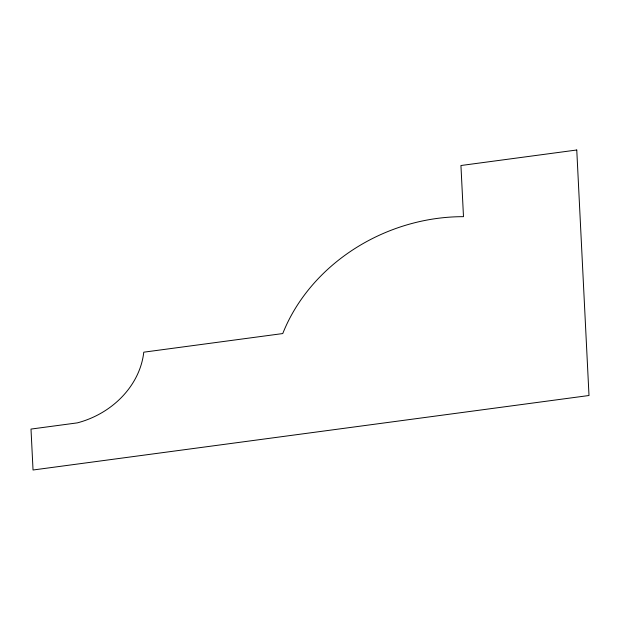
<?xml version="1.0" encoding="UTF-8"?>
<svg xmlns="http://www.w3.org/2000/svg" width="620" height="620" viewBox="0 0 620 620"><rect width="100%" height="100%" fill="white"/><g stroke="black" fill="none" stroke-linecap="round" stroke-linejoin="round"><path stroke-width="0.93" d="M576.763 150.001L460.939 165.517L463.489 216.667A175.7 150.288 -21.5 0 0 282.759 333.56L143.763 352.183A83.498 71.424 -21.5 0 1 77.33 422.871L31 429.079L33.038 469.999L589 395.506L576.763 150.001"/></g></svg>
